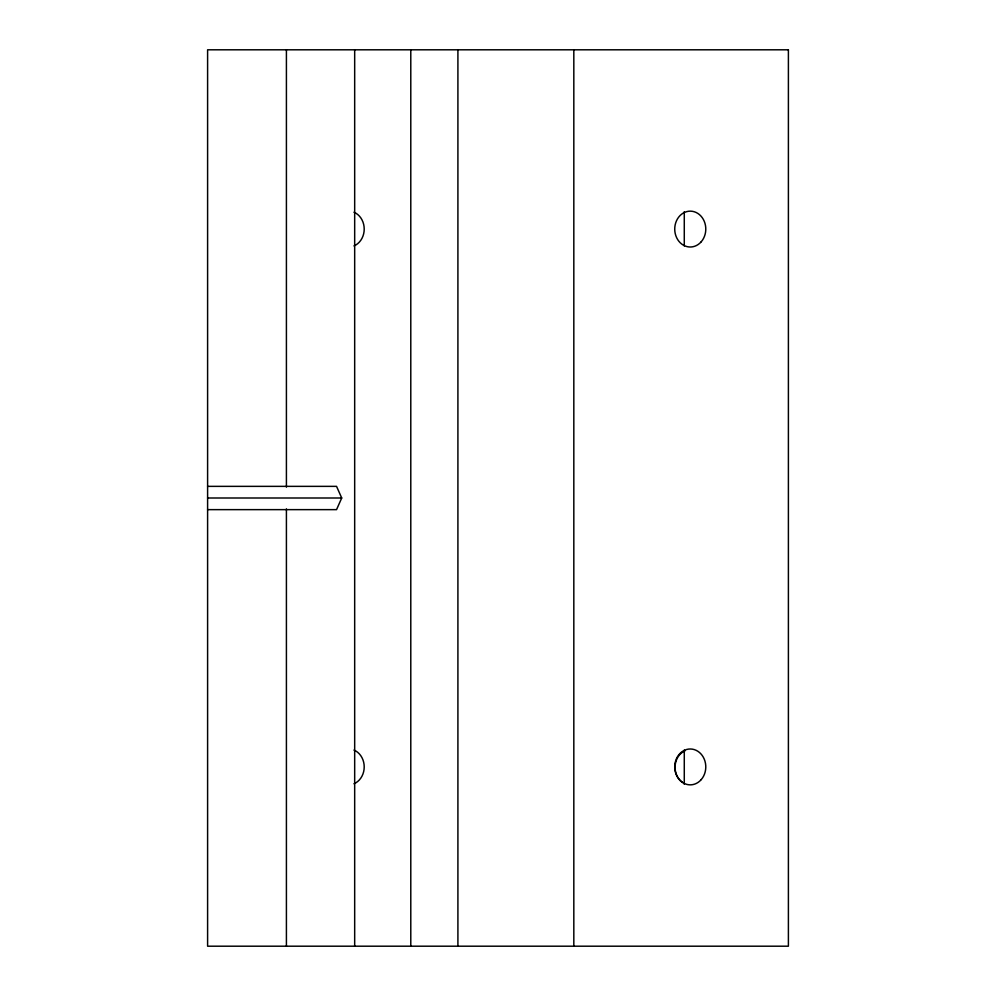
<?xml version="1.0" encoding="UTF-8"?>
<svg xmlns="http://www.w3.org/2000/svg" width="996" height="996" viewBox="0 0 996 996"><rect width="100%" height="100%" fill="white"/><g stroke="black" fill="none" stroke-linecap="round" stroke-linejoin="round"><path stroke-width="1.49" d="M207.604 486.359L336.548 486.359L341.715 498L336.548 509.641L207.604 509.641M207.604 498L341.715 498M684.277 211.65L684.277 245.888M684.277 750.113L684.277 784.35M573.821 49.8L573.821 946.2M457.911 49.8L457.911 946.2M410.788 49.8L410.788 946.2M354.676 49.8L354.676 946.2M286.412 49.8L286.412 487.106M286.412 508.894L286.412 946.2M353.991 212.235A17.928 15.525 -90 0 1 364.212 229.08A17.928 15.525 -90 0 1 353.991 245.925M353.991 750.075A17.928 15.525 -90 0 1 364.212 766.92A17.928 15.525 -90 0 1 353.991 783.765M682.658 782.495A17.567 15.214 -90 0 1 675.114 765.75A17.567 15.214 -90 0 1 685.061 750.785M788.396 49.8L207.604 49.8L207.604 946.2L788.396 946.2L788.396 49.8M701.246 241.754A17.928 15.525 -90 0 0 694.287 211.762A17.928 15.525 -90 0 0 675.263 233.724A17.928 15.525 -90 0 0 701.246 241.754M701.246 779.594A17.928 15.525 -90 0 0 694.287 749.602A17.928 15.525 -90 0 0 675.263 771.564A17.928 15.525 -90 0 0 701.246 779.594"/></g></svg>
